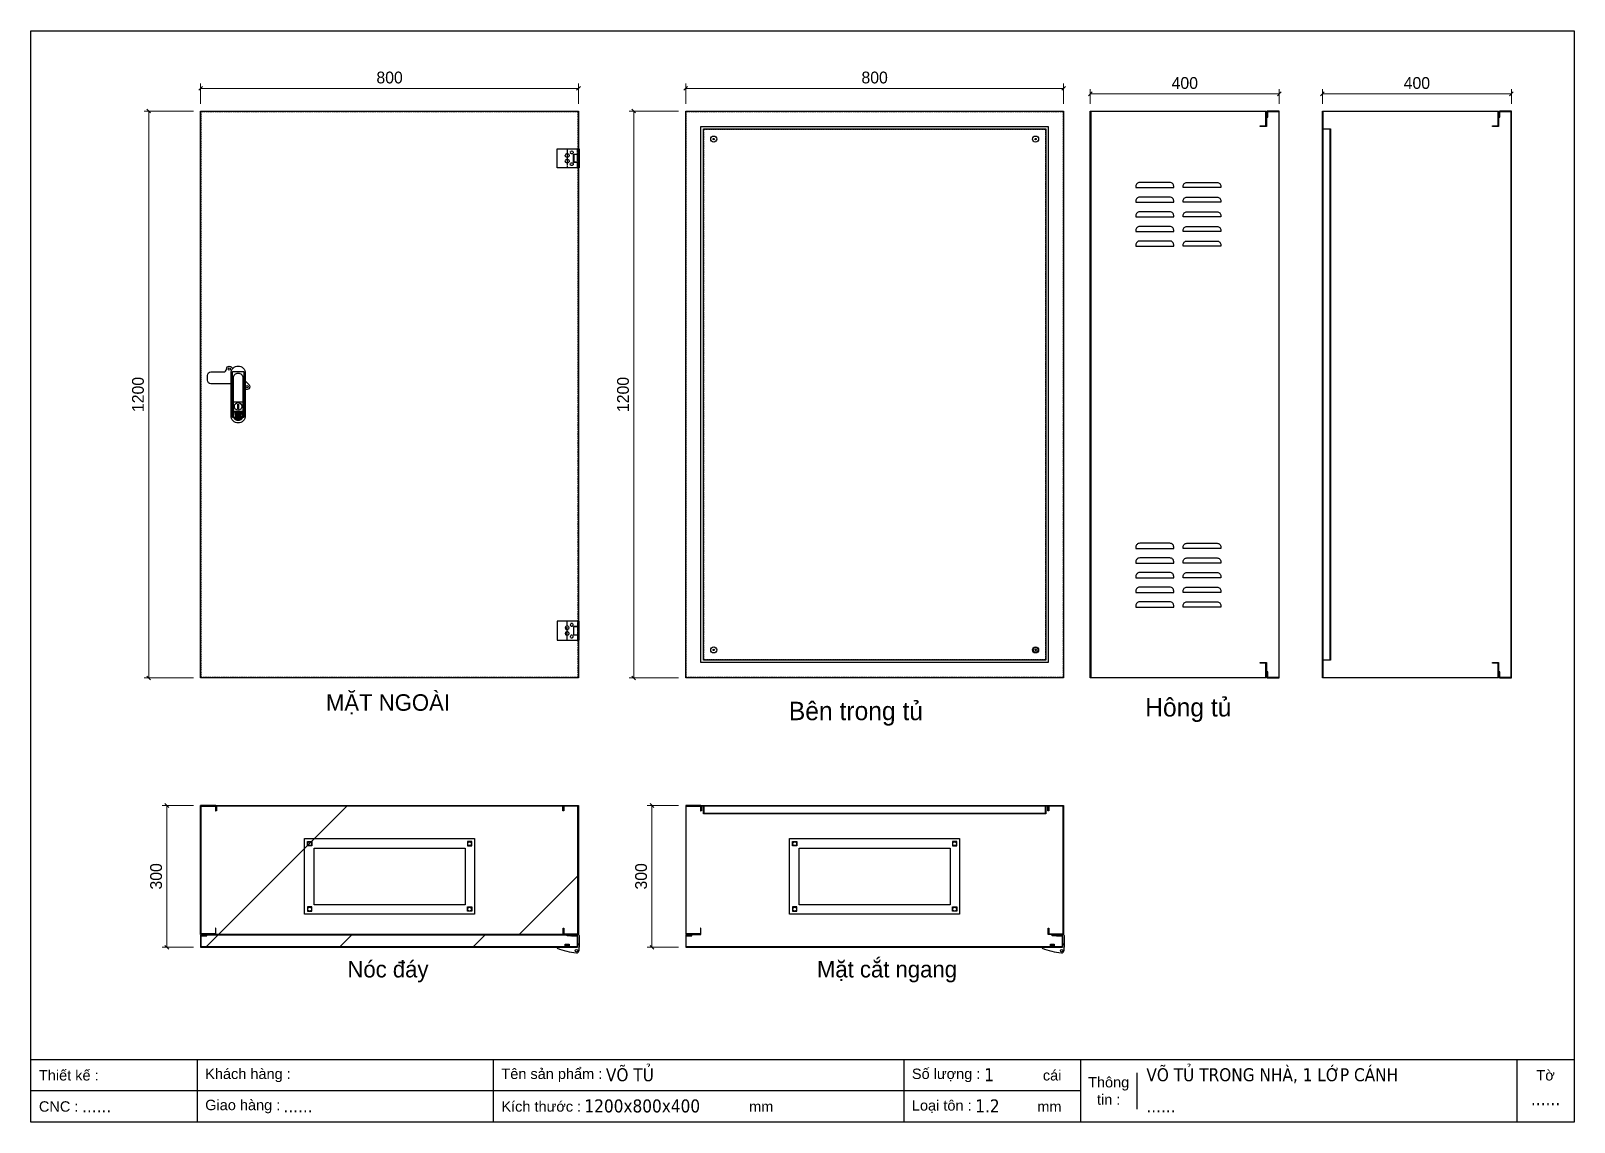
# Model space of a CAD drawing. Header units: millimetres. Extents: x 0 to 3267, y 0 to 2310.
import ezdxf
from ezdxf.enums import TextEntityAlignment as Align

# ---------------------------------------------------------------- set-up
doc = ezdxf.new("R2010")
doc.units = ezdxf.units.MM
doc.linetypes.add('DASHED', pattern=[0.75, 0.5, -0.25])
doc.linetypes.add('HIDDEN2', pattern=[4.7625, 3.175, -1.5875])
doc.layers.add('DIM', color=253, linetype='Continuous')
doc.layers.add('THIET BI', color=2, linetype='Continuous')
doc.styles.add('Arial', font='arial.ttf')
doc.styles.add('Tahoma (Input Text)', font='tahoma.ttf')
doc.dimstyles.new('Dim-25', dxfattribs={"dimtxt": 25, "dimasz": 8, "dimexe": 10, "dimexo": 15, "dimgap": 10, "dimtad": 1, "dimdec": 0, "dimtxsty": 'Standard', "dimblk": 'OBLIQUE', "dimcen": 10, "dimclrd": 5, "dimclre": 5, "dimclrt": 3, "dimazin": 3, "dimtfac": 1, "dimtdec": 0, "dimtmove": 0, "dimatfit": 3, "dimldrblk": 'OBLIQUE', "dimlwd": 9, "dimlwe": 9})

# ---------------------------------------------------------------- blocks, each defined once
blk = doc.blocks.new('*D1')
at = {"color": 0, "linetype": 'ByBlock', "lineweight": -2}
for p, q in [((253.6, 2136.3), (245.6, 2144.3)), ((245.6, 944.3), (253.6, 936.3))]:
    blk.add_line(p, q, dxfattribs=at)
at = {"layer": 'Defpoints', "color": 0, "transparency": 16777216}
for p in [(359.4, 2140.3), (249.6, 940.3), (359.4, 940.3)]:
    blk.add_point(p, dxfattribs=at)
at = {"layer": 'DIM', "color": 5, "lineweight": 9, "transparency": 16777216}
for p, q in [((344.4, 2140.3), (239.6, 2140.3)), ((249.6, 2140.3), (249.6, 940.3)), ((344.4, 940.3), (239.6, 940.3))]:
    blk.add_line(p, q, dxfattribs=at)
at = {"layer": 'DIM', "color": 3, "transparency": 16777216, "insert": (226.8, 1540.3), "char_height": 25, "attachment_point": 5, "rotation": 90}
blk.add_mtext('1200', dxfattribs=at)
blk = doc.blocks.new('_Oblique')
at = {"color": 0, "linetype": 'ByBlock', "lineweight": -2}
blk.add_line((-0.5, -0.5), (0.5, 0.5), dxfattribs=at)
blk = doc.blocks.new('HL044-1.3-C')
at = {"color": 1, "linetype": 'HIDDEN2', "ltscale": 0.5}
for p, q in [((-25, 40), (-25, 0)), ((-3, 0), (-3, 40))]:
    blk.add_line(p, q, dxfattribs=at)
at = {"color": 1}
for p, q in [((-12, 29), (0, 29)), ((-12, 11), (-12, 29)), ((0, 11), (-12, 11)), ((-11, 28.5), (0, 28.5)), ((-11, 28.5), (-11, 11.5)), ((0, 11.5), (-11, 11.5))]:
    blk.add_line(p, q, dxfattribs=at)
blk.add_lwpolyline([(-46, 40), (0, 40), (0, 0), (-46, 0)], close=True, dxfattribs=at)
at = {"color": 1, "linetype": 'HIDDEN2', "ltscale": 0.5}
for centre, radius in [((-15.5, 32.5), 3), ((-25, 26), 4), ((-25, 14), 4), ((-15.5, 7.5), 3)]:
    blk.add_circle(centre, radius, dxfattribs=at)
blk = doc.blocks.new('HL044-1.3-B')
h = blk.add_hatch()
h.set_pattern_fill('ANSI31', color=1, scale=0.3, style=0)
h.set_pattern_definition([(45, (-80982.31925, -42991.2648), (-0.673519209, 0.673519209), [])])
h.paths.add_polyline_path([(-15.5, 27), (-15.5, 24), (-9.5, 24), (-9.5, 27)])
at = {"color": 1}
for p, q in [((0, 0), (-43, 0)), ((-43, 0), (-43, -2)), ((-25, 6.5), (-25, 0)), ((-25, 6.5), (-19, 5.9)), ((-25, 5.5), (-19, 4.9)), ((-25, 4.5), (-19, 3.9)), ((-25, 3.5), (-19, 2.9)), ((-25, 2.5), (-19, 1.9)), ((-25, 1.5), (-19, 0.9)), ((-25, 0.5), (-19.7, 0)), ((-22, 24), (-22, 27)), ((-22, 27), (1, 27)), ((-1, 24), (-22, 24)), ((-19, 6.5), (-19, 0)), ((-15.5, 24), (-15.5, 27)), ((-9.5, 24), (-9.5, 27)), ((0, 23), (0, 0)), ((0, 7.5), (3, 7.5)), ((0, 6), (3, 6)), ((3, 25), (3, 0)), ((3, -6.5), (3, 0))]:
    blk.add_line(p, q, dxfattribs=at)
blk.add_lwpolyline([(-26, 6.5), (-18, 6.5), (-18, 0), (-26, 0)], close=True, dxfattribs=at)
blk.add_circle((-2.3, -7), 2.55, dxfattribs=at)
for centre, radius, start, end in [((-1, 23), 1, 0, 90), ((1, 25), 2, 0, 90), ((15.4, 147.7), 160.7, 248.6705, 263.5901), ((-2.5, -6.5), 5.5, 270, 0)]:
    blk.add_arc(centre, radius, start, end, dxfattribs=at)
blk = doc.blocks.new('khungtenAsean2')
at = {"color": 7}
for p, q in [((2970, -1980), (0, -1980)), ((320, -1980), (320, -2100)), ((890, -1980), (890, -2100)), ((1680, -1980), (1680, -2100)), ((2020, -1980), (2020, -2100)), ((2860, -1980), (2860, -2100)), ((2128.3, -2005), (2128.3, -2075)), ((2020, -2040), (0, -2040))]:
    blk.add_line(p, q, dxfattribs=at)
blk.add_lwpolyline([(0, 0), (2970, 0), (2970, -2100), (0, -2100)], close=True, dxfattribs=at)
at = {"color": 2, "char_height": 20, "style": 'Arial'}
for s, insert, width, attachment_point in [('  Thiết kế :', (0, -2010), 917.634, 4), ('  Khách hàng :', (320, -2010), 917.634, 4), ('  Tên sản phẩm :', (890, -2010), 917.634, 4), ('  Số lượng :', (1680, -2010), 917.634, 4), ('cái', (1947.6, -2010), 917.634, 4), ('Thông\\Ptin :', (2074.2, -2040), 108.311, 5), ('Tờ', (2915, -2010), 110, 5), ('  CNC :', (0, -2070), 917.634, 4), ('  Giao hàng :', (320, -2070), 917.634, 4), ('  Kích thước :', (890, -2070), 917.634, 4), ('mm', (1382.3, -2070), 917.634, 4), ('  Loại tôn :', (1680, -2070), 917.634, 4), ('mm', (1936.9, -2070), 917.634, 4)]:
    blk.add_mtext(s, dxfattribs=dict(at, insert=insert, width=width, attachment_point=attachment_point))
at = {"color": 1, "style": 'Tahoma (Input Text)', "flags": 8}
for tag, p in [('#01', (137.1, -2021.3)), ('#03', (506.6, -2019.3)), ('#05', (1106.6, -2021.3)), ('#07', (1834.7, -2021.3)), ('#09', (2146.7, -2021.3)), ('#02', (98.5, -2081.3)), ('#04', (486.1, -2081.3)), ('#06', (1065.3, -2081.3)), ('#08', (1817.4, -2081.3)), ('#10', (2146.7, -2081.3))]:
    blk.add_attdef(tag, p, '', height=25, dxfattribs=at)
blk.add_attdef('#11', text='', height=25, dxfattribs=at).set_placement((2915, -2067.3), align=Align.CENTER)
blk = doc.blocks.new('*D2')
at = {"color": 0, "linetype": 'ByBlock', "lineweight": -2}
for p, q in [((363.4, 2192.3), (355.4, 2184.3)), ((1155.4, 2184.3), (1163.4, 2192.3))]:
    blk.add_line(p, q, dxfattribs=at)
at = {"layer": 'Defpoints', "color": 0, "ltscale": 3, "transparency": 16777216}
for p in [(1159.4, 2188.3), (359.4, 2140.3), (1159.4, 2140.3)]:
    blk.add_point(p, dxfattribs=at)
at = {"layer": 'DIM', "color": 5, "lineweight": 9, "ltscale": 3, "transparency": 16777216}
for p, q in [((359.4, 2155.3), (359.4, 2198.3)), ((1159.4, 2155.3), (1159.4, 2198.3)), ((359.4, 2188.3), (1159.4, 2188.3))]:
    blk.add_line(p, q, dxfattribs=at)
at = {"layer": 'DIM', "color": 3, "ltscale": 3, "transparency": 16777216, "insert": (759.4, 2211.1), "char_height": 25, "attachment_point": 5}
blk.add_mtext('800', dxfattribs=at)
blk = doc.blocks.new('*D3')
at = {"color": 0, "linetype": 'ByBlock', "lineweight": -2}
for p, q in [((1280.3, 2136.3), (1272.3, 2144.3)), ((1272.3, 944.3), (1280.3, 936.3))]:
    blk.add_line(p, q, dxfattribs=at)
at = {"layer": 'Defpoints', "color": 0, "transparency": 16777216}
for p in [(1386.2, 2140.3), (1276.3, 940.3), (1386.2, 940.3)]:
    blk.add_point(p, dxfattribs=at)
at = {"layer": 'DIM', "color": 5, "lineweight": 9, "transparency": 16777216}
for p, q in [((1371.2, 2140.3), (1266.3, 2140.3)), ((1276.3, 2140.3), (1276.3, 940.3)), ((1371.2, 940.3), (1266.3, 940.3))]:
    blk.add_line(p, q, dxfattribs=at)
at = {"layer": 'DIM', "color": 3, "transparency": 16777216, "insert": (1253.6, 1540.3), "char_height": 25, "attachment_point": 5, "rotation": 90}
blk.add_mtext('1200', dxfattribs=at)
blk = doc.blocks.new('*D4')
at = {"color": 0, "linetype": 'ByBlock', "lineweight": -2}
for p, q in [((1390.2, 2192.3), (1382.2, 2184.3)), ((2182.2, 2184.3), (2190.2, 2192.3))]:
    blk.add_line(p, q, dxfattribs=at)
at = {"layer": 'Defpoints', "color": 0, "ltscale": 3, "transparency": 16777216}
for p in [(2186.2, 2188.3), (1386.2, 2140.3), (2186.2, 2140.3)]:
    blk.add_point(p, dxfattribs=at)
at = {"layer": 'DIM', "color": 5, "lineweight": 9, "ltscale": 3, "transparency": 16777216}
for p, q in [((1386.2, 2155.3), (1386.2, 2198.3)), ((2186.2, 2155.3), (2186.2, 2198.3)), ((1386.2, 2188.3), (2186.2, 2188.3))]:
    blk.add_line(p, q, dxfattribs=at)
at = {"layer": 'DIM', "color": 3, "ltscale": 3, "transparency": 16777216, "insert": (1786.2, 2211.1), "char_height": 25, "attachment_point": 5}
blk.add_mtext('800', dxfattribs=at)
blk = doc.blocks.new('*D5')
at = {"color": 0, "linetype": 'ByBlock', "lineweight": -2}
for p, q in [((2246.8, 2180.7), (2238.8, 2172.7)), ((2638.8, 2172.7), (2646.8, 2180.7))]:
    blk.add_line(p, q, dxfattribs=at)
at = {"layer": 'Defpoints', "color": 0, "ltscale": 3, "transparency": 16777216}
for p in [(2642.8, 2176.7), (2242.8, 2140.3), (2642.8, 2140.3)]:
    blk.add_point(p, dxfattribs=at)
at = {"layer": 'DIM', "color": 5, "lineweight": 9, "ltscale": 3, "transparency": 16777216}
for p, q in [((2242.8, 2155.3), (2242.8, 2186.7)), ((2242.8, 2176.7), (2642.8, 2176.7)), ((2642.8, 2155.3), (2642.8, 2186.7))]:
    blk.add_line(p, q, dxfattribs=at)
at = {"layer": 'DIM', "color": 3, "ltscale": 3, "transparency": 16777216, "insert": (2442.8, 2199.5), "char_height": 25, "attachment_point": 5}
blk.add_mtext('400', dxfattribs=at)
blk = doc.blocks.new('*D6')
at = {"color": 0, "linetype": 'ByBlock', "lineweight": -2}
for p, q in [((291.9, 666.2), (283.9, 674.2)), ((283.9, 374.2), (291.9, 366.2))]:
    blk.add_line(p, q, dxfattribs=at)
at = {"layer": 'Defpoints', "color": 0, "ltscale": 3, "transparency": 16777216}
for p in [(359.4, 670.2), (287.9, 370.2), (359.4, 370.2)]:
    blk.add_point(p, dxfattribs=at)
at = {"layer": 'DIM', "color": 5, "lineweight": 9, "ltscale": 3, "transparency": 16777216}
for p, q in [((344.4, 670.2), (277.9, 670.2)), ((287.9, 670.2), (287.9, 370.2)), ((344.4, 370.2), (277.9, 370.2))]:
    blk.add_line(p, q, dxfattribs=at)
at = {"layer": 'DIM', "color": 3, "ltscale": 3, "transparency": 16777216, "insert": (265.2, 520.2), "char_height": 25, "attachment_point": 5, "rotation": 90}
blk.add_mtext('300', dxfattribs=at)
blk = doc.blocks.new('AB301-2-1')
at = {"linetype": 'Continuous'}
h = blk.add_hatch(dxfattribs=at)
h.set_pattern_fill('ACAD_ISO09W100', color=1, scale=0.2)
h.set_pattern_definition([(0, (-368.0181, 398.3814), (0, 1), [4.8, -0.6, 1.2, -0.6, 1.2, -0.6])])
h.paths.add_polyline_path([(-4.1, -88.5, 0.118404), (0, -89.5, 0.118404), (4.1, -88.5), (7, -72), (-7, -72)])
at = {"color": 1, "linetype": 'Continuous'}
for p, q in [((-10, -50.5), (10, -50.5)), ((-7, -72), (7, -72)), ((-7, -72), (-4.1, -88.5)), ((7, -72), (4.1, -88.5))]:
    blk.add_line(p, q, dxfattribs=at)
for points in [[(-15, -12.5), (-57.5, -12.5, -0.414214), (-65, -5), (-65, 5, -0.414214), (-57.5, 12.5), (-30.7, 12.5, 0.414214), (-24.7, 18.5), (-24.7, 18.7)], [(-24.7, 18.7, -0.198912), (-23, 23), (-23, 23, -0.414214), (-14.5, 23), (-11.3, 19.8)], [(15, -6.5), (23, -14.5, -0.414214), (23, -23), (23, -23, -0.381561), (15, -23.4, -0.381561)]]:
    blk.add_lwpolyline(points, format="xyb", dxfattribs=at)
for points in [[(0, 25), (0, 25, -0.414214), (15, 10), (15, -80.5, -0.414214), (0, -95.5), (0, -95.5, -0.414214), (-15, -80.5), (-15, 10, -0.414214)], [(0, 10, -0.414214), (10, 0), (10, -80.5, -0.414214), (0, -90.5, -0.414214), (-10, -80.5), (-10, 0, -0.414214)], [(9, -72.5), (9, -80.5, -0.414214), (0, -89.5, -0.414214), (-9, -80.5), (-9, -72.5, -0.414214), (-7, -70.5), (7, -70.5, -0.414214)]]:
    blk.add_lwpolyline(points, format="xyb", close=True, dxfattribs=at)
at = {"color": 2, "linetype": 'Continuous'}
blk.add_lwpolyline([(-12, 13.3), (12, 13.3), (12, -83.7), (-12, -83.7)], close=True, dxfattribs=at)
at = {"color": 1, "linetype": 'Continuous'}
blk.add_lwpolyline([(-1, -55.5), (1, -55.5), (1, -65.5), (-1, -65.5)], close=True, dxfattribs=at)
for centre, radius in [((-18.7, 18.7), 2.5), ((18.7, -18.7), 2.5), ((0, -60.5), 8)]:
    blk.add_circle(centre, radius, dxfattribs=at)
blk = doc.blocks.new('*D7')
at = {"color": 0, "linetype": 'ByBlock', "lineweight": -2}
for p, q in [((1318.7, 666.2), (1310.7, 674.2)), ((1310.7, 374.2), (1318.7, 366.2))]:
    blk.add_line(p, q, dxfattribs=at)
at = {"layer": 'Defpoints', "color": 0, "ltscale": 3, "transparency": 16777216}
for p in [(1386.2, 670.2), (1314.7, 370.2), (1386.2, 370.2)]:
    blk.add_point(p, dxfattribs=at)
at = {"layer": 'DIM', "color": 5, "lineweight": 9, "ltscale": 3, "transparency": 16777216}
for p, q in [((1371.2, 670.2), (1304.7, 670.2)), ((1314.7, 670.2), (1314.7, 370.2)), ((1371.2, 370.2), (1304.7, 370.2))]:
    blk.add_line(p, q, dxfattribs=at)
at = {"layer": 'DIM', "color": 3, "ltscale": 3, "transparency": 16777216, "insert": (1291.9, 520.2), "char_height": 25, "attachment_point": 5, "rotation": 90}
blk.add_mtext('300', dxfattribs=at)
blk = doc.blocks.new('*D8')
at = {"color": 0, "linetype": 'ByBlock', "lineweight": -2}
for p, q in [((2738.1, 2180.7), (2730.1, 2172.7)), ((3130.1, 2172.7), (3138.1, 2180.7))]:
    blk.add_line(p, q, dxfattribs=at)
at = {"layer": 'Defpoints', "color": 0, "ltscale": 3, "transparency": 16777216}
for p in [(3134.1, 2176.7), (2734.1, 2140.3), (3134.1, 2140.3)]:
    blk.add_point(p, dxfattribs=at)
at = {"layer": 'DIM', "color": 5, "lineweight": 9, "ltscale": 3, "transparency": 16777216}
for p, q in [((2734.1, 2155.3), (2734.1, 2186.7)), ((2734.1, 2176.7), (3134.1, 2176.7)), ((3134.1, 2155.3), (3134.1, 2186.7))]:
    blk.add_line(p, q, dxfattribs=at)
at = {"layer": 'DIM', "color": 3, "ltscale": 3, "transparency": 16777216, "insert": (2934.1, 2199.5), "char_height": 25, "attachment_point": 5}
blk.add_mtext('400', dxfattribs=at)

msp = doc.modelspace()

# ---------------------------------------------------------------- hatches: boundary and pattern name
at = {"ltscale": 3}
h = msp.add_hatch(dxfattribs=at)
h.set_pattern_fill('ANSI31', color=256, scale=60, style=0)
h.set_pattern_definition([(45, (0, 0), (-318.2, 318.2), [])])
h.paths.add_polyline_path([(359.4, 670.2), (1159.4, 670.2), (1159.4, 397.2), (359.4, 397.2)])
h = msp.add_hatch(dxfattribs=at)
h.set_pattern_fill('ANSI31', color=256, scale=40, angle=90, style=0)
h.set_pattern_definition([(225, (0, 0), (141.42, -141.42), [])])
h.paths.add_polyline_path([(1157.4, 395.6), (359.4, 395.6), (359.4, 370.2), (1157.4, 370.2)])

# ---------------------------------------------------------------- linework, layer by layer
at = {"color": 7}
for points in [[(359.4, 2140.3), (1159.4, 2140.3), (1159.4, 940.3), (359.4, 940.3)], [(1386.2, 2140.3), (2186.2, 2140.3), (2186.2, 940.3), (1386.2, 940.3)], [(2602.6, 2109.1), (2614.6, 2109.1), (2614.6, 2139.1), (2244, 2139.1), (2244, 941.5), (2614.6, 941.5), (2614.6, 971.5), (2602.6, 971.5), (2602.6, 972.7), (2615.8, 972.7), (2615.8, 940.3), (2242.8, 940.3), (2242.8, 2140.3), (2615.8, 2140.3), (2615.8, 2107.9), (2602.6, 2107.9)], [(2618.6, 2127.1), (2618.6, 2139.1), (2641.6, 2139.1), (2641.6, 941.5), (2618.6, 941.5), (2618.6, 953.5), (2617.4, 953.5), (2617.4, 940.3), (2642.8, 940.3), (2642.8, 2140.3), (2617.4, 2140.3), (2617.4, 2127.1)], [(3093.9, 2109.1), (3105.9, 2109.1), (3105.9, 2139.1), (2735.3, 2139.1), (2735.3, 941.5), (3105.9, 941.5), (3105.9, 971.5), (3093.9, 971.5), (3093.9, 972.7), (3107.1, 972.7), (3107.1, 940.3), (2734.1, 940.3), (2734.1, 2140.3), (3107.1, 2140.3), (3107.1, 2107.9), (3093.9, 2107.9)], [(3109.9, 2127.1), (3109.9, 2139.1), (3132.9, 2139.1), (3132.9, 941.5), (3109.9, 941.5), (3109.9, 953.5), (3108.7, 953.5), (3108.7, 940.3), (3134.1, 940.3), (3134.1, 2140.3), (3108.7, 2140.3), (3108.7, 2127.1)], [(1418.6, 2107.9), (2153.8, 2107.9), (2153.8, 972.7), (1418.6, 972.7)], [(390.6, 410.4), (390.6, 398.4), (360.6, 398.4), (360.6, 669), (390.6, 669), (390.6, 659), (391.8, 659), (391.8, 670.2), (359.4, 670.2), (359.4, 397.2), (391.8, 397.2), (391.8, 410.4)], [(1125.8, 659), (1125.8, 669), (393, 669), (393, 659), (391.8, 659), (391.8, 670.2), (1127, 670.2), (1127, 659)], [(1128.2, 410.4), (1128.2, 398.4), (1158.2, 398.4), (1158.2, 669), (1128.2, 669), (1128.2, 659), (1127, 659), (1127, 670.2), (1159.4, 670.2), (1159.4, 397.2), (1127, 397.2), (1127, 410.4)], [(1417.4, 410.4), (1417.4, 398.4), (1387.4, 398.4), (1387.4, 669), (1417.4, 669), (1417.4, 659), (1418.6, 659), (1418.6, 670.2), (1386.2, 670.2), (1386.2, 397.2), (1418.6, 397.2), (1418.6, 410.4)], [(2152.6, 659), (2152.6, 669), (1419.8, 669), (1419.8, 659), (1418.6, 659), (1418.6, 670.2), (2153.8, 670.2), (2153.8, 659)], [(2155, 410.4), (2155, 398.4), (2185, 398.4), (2185, 669), (2155, 669), (2155, 659), (2153.8, 659), (2153.8, 670.2), (2186.2, 670.2), (2186.2, 397.2), (2153.8, 397.2), (2153.8, 410.4)], [(579.4, 600.2), (939.4, 600.2), (939.4, 440.2), (579.4, 440.2)], [(1606.2, 600.2), (1966.2, 600.2), (1966.2, 440.2), (1606.2, 440.2)], [(1144.2, 394.4), (1156.2, 394.4), (1156.2, 371.4), (360.6, 371.4), (360.6, 394.4), (372.6, 394.4), (372.6, 395.6), (359.4, 395.6), (359.4, 370.2), (1157.4, 370.2), (1157.4, 395.6), (1144.2, 395.6)], [(2171, 394.4), (2183, 394.4), (2183, 371.4), (1387.4, 371.4), (1387.4, 394.4), (1399.4, 394.4), (1399.4, 395.6), (1386.2, 395.6), (1386.2, 370.2), (2184.2, 370.2), (2184.2, 395.6), (2171, 395.6)]]:
    msp.add_lwpolyline(points, close=True, dxfattribs=at)
at = {"color": 7, "linetype": 'HIDDEN2'}
for points in [[(360.6, 2139.1), (1158.2, 2139.1), (1158.2, 941.5), (360.6, 941.5)], [(1387.4, 2139.1), (2185, 2139.1), (2185, 941.5), (1387.4, 941.5)]]:
    msp.add_lwpolyline(points, close=True, dxfattribs=at)
at = {"color": 1}
for points in [[(1423.6, 2102.9), (2148.8, 2102.9), (2148.8, 977.7), (1423.6, 977.7)], [(2735.3, 978.9), (2750.3, 978.9), (2750.3, 2101.7), (2735.3, 2101.7), (2735.3, 2102.9), (2751.5, 2102.9), (2751.5, 977.7), (2735.3, 977.7)], [(1424.8, 669), (1424.8, 654), (2147.6, 654), (2147.6, 669), (2148.8, 669), (2148.8, 652.8), (1423.6, 652.8), (1423.6, 669)]]:
    msp.add_lwpolyline(points, close=True, dxfattribs=at)
at = {"color": 1, "linetype": 'HIDDEN2'}
msp.add_lwpolyline([(1424.8, 2101.7), (2147.6, 2101.7), (2147.6, 978.9), (1424.8, 978.9)], close=True, dxfattribs=at)
at = {"color": 2}
for points in [[(2411.3, 1989.1), (2347.3, 1989.1, 0.414214), (2339.3, 1981.1), (2339.3, 1978.1), (2419.3, 1978.1), (2419.3, 1981.1, 0.414214)], [(2447.3, 1989.1), (2511.3, 1989.1, -0.414214), (2519.3, 1981.1), (2519.3, 1978.1), (2439.3, 1978.1), (2439.3, 1981.1, -0.414214)], [(2411.3, 1958.1), (2347.3, 1958.1, 0.414214), (2339.3, 1950.1), (2339.3, 1947.1), (2419.3, 1947.1), (2419.3, 1950.1, 0.414214)], [(2447.3, 1958.1), (2511.3, 1958.1, -0.414214), (2519.3, 1950.1), (2519.3, 1947.1), (2439.3, 1947.1), (2439.3, 1950.1, -0.414214)], [(2411.3, 1927.1), (2347.3, 1927.1, 0.414214), (2339.3, 1919.1), (2339.3, 1916.1), (2419.3, 1916.1), (2419.3, 1919.1, 0.414214)], [(2411.3, 1896.1), (2347.3, 1896.1, 0.414214), (2339.3, 1888.1), (2339.3, 1885.1), (2419.3, 1885.1), (2419.3, 1888.1, 0.414214)], [(2447.3, 1927.1), (2511.3, 1927.1, -0.414214), (2519.3, 1919.1), (2519.3, 1916.1), (2439.3, 1916.1), (2439.3, 1919.1, -0.414214)], [(2447.3, 1896.1), (2511.3, 1896.1, -0.414214), (2519.3, 1888.1), (2519.3, 1885.1), (2439.3, 1885.1), (2439.3, 1888.1, -0.414214)], [(2411.3, 1865.1), (2347.3, 1865.1, 0.414214), (2339.3, 1857.1), (2339.3, 1854.1), (2419.3, 1854.1), (2419.3, 1857.1, 0.414214)], [(2447.3, 1865.1), (2511.3, 1865.1, -0.414214), (2519.3, 1857.1), (2519.3, 1854.1), (2439.3, 1854.1), (2439.3, 1857.1, -0.414214)], [(2411.3, 1225.3), (2347.3, 1225.3, 0.414214), (2339.3, 1217.3), (2339.3, 1214.3), (2419.3, 1214.3), (2419.3, 1217.3, 0.414214)], [(2447.3, 1225.3), (2511.3, 1225.3, -0.414214), (2519.3, 1217.3), (2519.3, 1214.3), (2439.3, 1214.3), (2439.3, 1217.3, -0.414214)], [(2411.3, 1194.3), (2347.3, 1194.3, 0.414214), (2339.3, 1186.3), (2339.3, 1183.3), (2419.3, 1183.3), (2419.3, 1186.3, 0.414214)], [(2447.3, 1194.3), (2511.3, 1194.3, -0.414214), (2519.3, 1186.3), (2519.3, 1183.3), (2439.3, 1183.3), (2439.3, 1186.3, -0.414214)], [(2411.3, 1163.3), (2347.3, 1163.3, 0.414214), (2339.3, 1155.3), (2339.3, 1152.3), (2419.3, 1152.3), (2419.3, 1155.3, 0.414214)], [(2447.3, 1163.3), (2511.3, 1163.3, -0.414214), (2519.3, 1155.3), (2519.3, 1152.3), (2439.3, 1152.3), (2439.3, 1155.3, -0.414214)], [(2411.3, 1132.3), (2347.3, 1132.3, 0.414214), (2339.3, 1124.3), (2339.3, 1121.3), (2419.3, 1121.3), (2419.3, 1124.3, 0.414214)], [(2447.3, 1132.3), (2511.3, 1132.3, -0.414214), (2519.3, 1124.3), (2519.3, 1121.3), (2439.3, 1121.3), (2439.3, 1124.3, -0.414214)], [(2411.3, 1101.3), (2347.3, 1101.3, 0.414214), (2339.3, 1093.3), (2339.3, 1090.3), (2419.3, 1090.3), (2419.3, 1093.3, 0.414214)], [(2447.3, 1101.3), (2511.3, 1101.3, -0.414214), (2519.3, 1093.3), (2519.3, 1090.3), (2439.3, 1090.3), (2439.3, 1093.3, -0.414214)]]:
    msp.add_lwpolyline(points, format="xyb", close=True, dxfattribs=at)
at = {"ltscale": 3}
for points in [[(359.4, 670.2), (1159.4, 670.2), (1159.4, 397.2), (359.4, 397.2)], [(1157.4, 395.6), (359.4, 395.6), (359.4, 370.2), (1157.4, 370.2)]]:
    msp.add_lwpolyline(points, close=True, dxfattribs=at)
at = {"color": 2}
for points in [[(594.7, 584.9), (585.7, 584.9), (585.7, 593.9), (594.7, 593.9)], [(924.2, 584.9), (933.2, 584.9), (933.2, 593.9), (924.2, 593.9)], [(1621.5, 584.9), (1612.5, 584.9), (1612.5, 593.9), (1621.5, 593.9)], [(1951, 584.9), (1960, 584.9), (1960, 593.9), (1951, 593.9)], [(599.4, 580.2), (919.4, 580.2), (919.4, 460.2), (599.4, 460.2)], [(1626.2, 580.2), (1946.2, 580.2), (1946.2, 460.2), (1626.2, 460.2)], [(594.7, 455.4), (585.7, 455.4), (585.7, 446.4), (594.7, 446.4)], [(924.2, 455.4), (933.2, 455.4), (933.2, 446.4), (924.2, 446.4)], [(1621.5, 455.4), (1612.5, 455.4), (1612.5, 446.4), (1621.5, 446.4)], [(1951, 455.4), (1960, 455.4), (1960, 446.4), (1951, 446.4)]]:
    msp.add_lwpolyline(points, close=True, dxfattribs=at)
at = {"color": 2, "ltscale": 3}
for centre, radius in [((1445.6, 2080.9), 6.5), ((1445.6, 2080.9), 1.5), ((2126.8, 2080.9), 6.5), ((2126.8, 2080.9), 1.5), ((1445.6, 999.7), 6.5), ((1445.6, 999.7), 1.5), ((2126.8, 999.7), 6.5), ((2126.8, 999.7), 1.5)]:
    msp.add_circle(centre, radius, dxfattribs=at)
at = {"color": 7, "ltscale": 3}
msp.add_circle((2126.8, 999.7), 5, dxfattribs=at)
at = {"color": 7}
for centre in [(590.2, 589.4), (928.7, 589.4), (1617, 589.4), (1955.5, 589.4), (590.2, 450.9), (928.7, 450.9), (1617, 450.9), (1955.5, 450.9)]:
    msp.add_circle(centre, 4, dxfattribs=at)
at = {"layer": 'THIET BI', "color": 4, "linetype": 'DASHED', "ltscale": 0.5}
for points in [[(579.4, 600.2), (939.4, 600.2), (939.4, 440.2), (579.4, 440.2)], [(579.4, 600.2), (939.4, 600.2), (939.4, 440.2), (579.4, 440.2)], [(1606.2, 600.2), (1966.2, 600.2), (1966.2, 440.2), (1606.2, 440.2)], [(1606.2, 600.2), (1966.2, 600.2), (1966.2, 440.2), (1606.2, 440.2)]]:
    msp.add_lwpolyline(points, close=True, dxfattribs=at)

# ---------------------------------------------------------------- block references
at = {"color": 7}
ref = msp.add_blockref('khungtenAsean2', (0, 2310), dxfattribs=dict(at, xscale=1.100000000000363, yscale=1.100000000000363, zscale=1.100000000000363))
ref.add_attrib('#11', '......', dxfattribs={"color": 1, "height": 27.5, "style": 'Tahoma (Input Text)'}).set_placement((3206.5, 35.9), align=Align.CENTER)
ref.add_attrib('#09', 'VÕ TỦ TRONG NHÀ, 1 LỚP CÁNH', (2361.4, 86.6), dxfattribs={"color": 1, "height": 27.5, "style": 'Tahoma (Input Text)'})
ref.add_attrib('#10', '......', (2361.4, 20.6), dxfattribs={"color": 1, "height": 27.5, "style": 'Tahoma (Input Text)'})
ref.add_attrib('#08', '1.2', (1999.2, 20.6), dxfattribs={"color": 1, "height": 27.5, "style": 'Tahoma (Input Text)'})
ref.add_attrib('#07', '1', (2018.1, 86.6), dxfattribs={"color": 1, "height": 27.5, "style": 'Tahoma (Input Text)'})
ref.add_attrib('#06', '1200x800x400', (1171.9, 20.6), dxfattribs={"color": 1, "height": 27.5, "style": 'Tahoma (Input Text)'})
ref.add_attrib('#05', 'VÕ TỦ', (1217.3, 86.6), dxfattribs={"color": 1, "height": 27.5, "style": 'Tahoma (Input Text)'})
ref.add_attrib('#04', '......', (534.7, 20.6), dxfattribs={"color": 1, "height": 27.5, "style": 'Tahoma (Input Text)'})
ref.add_attrib('#02', '......', (108.3, 20.6), dxfattribs={"color": 1, "height": 27.5, "style": 'Tahoma (Input Text)'})
for name, p in [('HL044-1.3-C', (1160.4, 2020.3)), ('AB301-2-1', (438.8, 1575.5)), ('HL044-1.3-B', (1157.4, 370.2)), ('HL044-1.3-B', (2184.2, 370.2))]:
    msp.add_blockref(name, p, dxfattribs=at)
at = {"color": 7, "xscale": -1, "rotation": 180}
msp.add_blockref('HL044-1.3-C', (1160.4, 1060.3), dxfattribs=at)

# ---------------------------------------------------------------- texts
at = {"color": 2, "attachment_point": 5}
for s, insert, char_height, width in [('MẶT NGOÀI', (755.9, 884.4), 35, 1072), ('Bên trong tủ', (1746.6, 864.5), 39, 775), ('Hông tủ', (2450.2, 872.3), 39, 775), ('Nóc đáy', (755.9, 318.5), 35, 1072), ('Mặt cắt ngang', (1812.3, 318.5), 35, 1072)]:
    msp.add_mtext(s, dxfattribs=dict(at, insert=insert, char_height=char_height, width=width))

# ---------------------------------------------------------------- dimensions: what is measured, and where the dimension line sits
at = {"layer": 'DIM', "color": 7, "ltscale": 3}
for base, p1, p2, picture, middle in [((1159.4, 2188.3), (359.4, 2140.3), (1159.4, 2140.3), '*D2', (759.4, 2211.1)), ((2186.2, 2188.3), (1386.2, 2140.3), (2186.2, 2140.3), '*D4', (1786.2, 2211.1)), ((2642.8, 2176.7), (2242.8, 2140.3), (2642.8, 2140.3), '*D5', (2442.8, 2199.5)), ((3134.1, 2176.7), (2734.1, 2140.3), (3134.1, 2140.3), '*D8', (2934.1, 2199.5))]:
    dim = msp.add_linear_dim(base=base, p1=p1, p2=p2, dimstyle='Dim-25', dxfattribs=at)
    dim.commit()
    dim.dimension.update_dxf_attribs({"geometry": picture, "text_midpoint": middle})
at = {"layer": 'DIM', "color": 7}
for base, p1, p2, picture, middle in [((249.6, 940.3), (359.4, 2140.3), (359.4, 940.3), '*D1', (226.8, 1540.3)), ((1276.3, 940.3), (1386.2, 2140.3), (1386.2, 940.3), '*D3', (1253.6, 1540.3))]:
    dim = msp.add_linear_dim(base=base, p1=p1, p2=p2, angle=90, dimstyle='Dim-25', dxfattribs=at)
    dim.commit()
    dim.dimension.update_dxf_attribs({"geometry": picture, "text_midpoint": middle})
at = {"layer": 'DIM', "color": 7, "ltscale": 3}
for base, p1, p2, picture, middle in [((287.9, 370.2), (359.4, 670.2), (359.4, 370.2), '*D6', (265.2, 520.2)), ((1314.7, 370.2), (1386.2, 670.2), (1386.2, 370.2), '*D7', (1291.9, 520.2))]:
    dim = msp.add_linear_dim(base=base, p1=p1, p2=p2, angle=90, dimstyle='Dim-25', dxfattribs=at)
    dim.commit()
    dim.dimension.update_dxf_attribs({"geometry": picture, "text_midpoint": middle})

doc.saveas('drawing.dxf')
